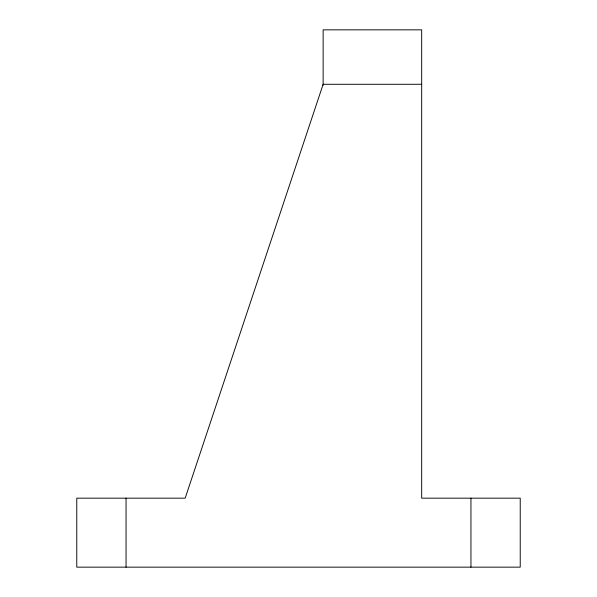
<?xml version="1.0" encoding="UTF-8"?>
<svg xmlns="http://www.w3.org/2000/svg" width="597" height="597" viewBox="0 0 597 597"><rect width="100%" height="100%" fill="white"/><g stroke="black" fill="none" stroke-linecap="round" stroke-linejoin="round"><path stroke-width="0.9" d="M421.683 84.281L323.134 84.281L185.174 498.167L76.774 498.167L76.774 567.15L520.226 567.15L520.226 498.167L421.683 498.167L421.683 29.85L323.134 29.85L323.134 85.244M470.951 498.167L470.951 567.15M126.049 498.167L126.049 567.15"/></g></svg>
